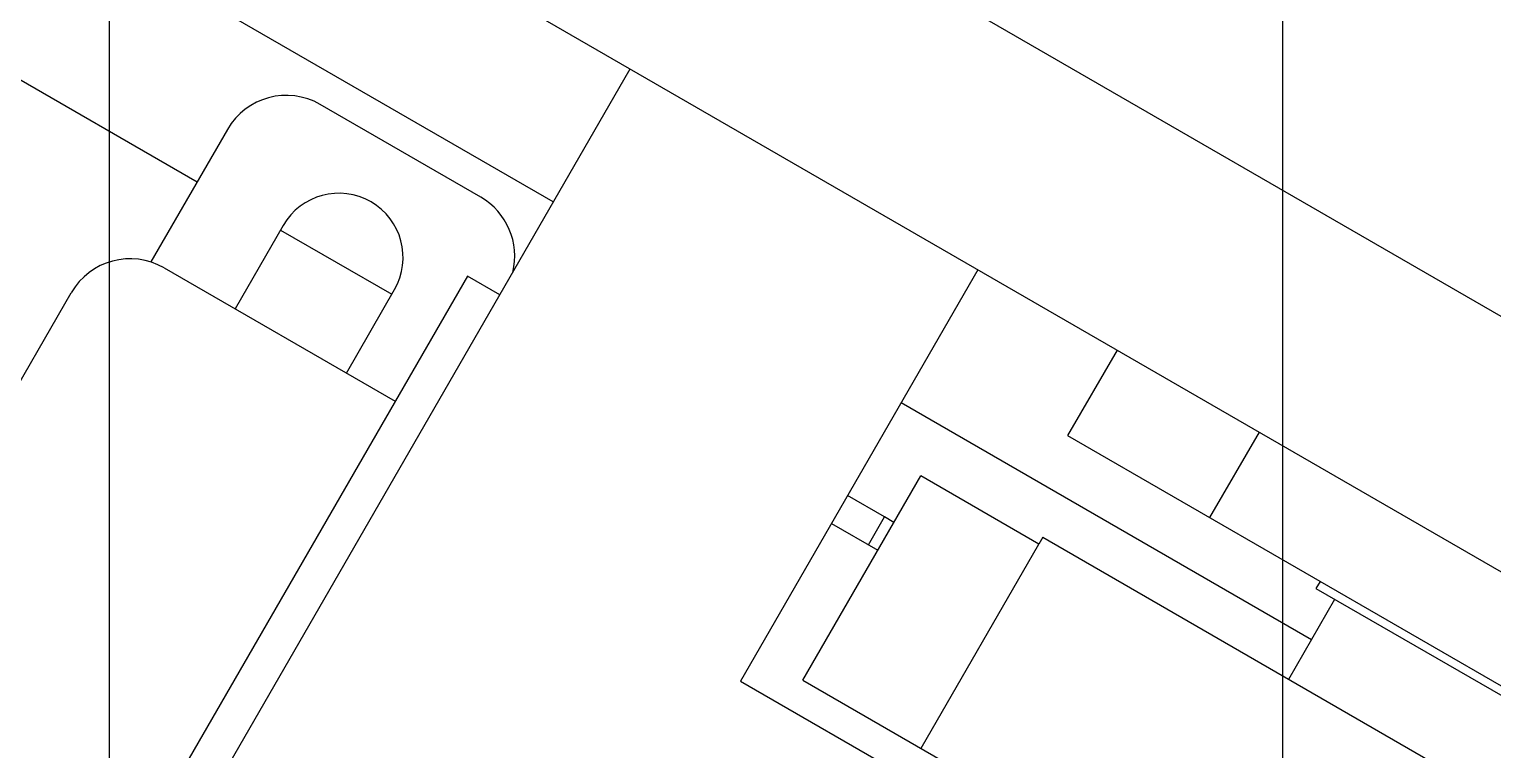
# Model space of a CAD drawing. Header units: metres. Extents: x 0 to 63075, y 0 to 44550.
# Drawn here: x 52174.53 to 52215.58, y 37466.02 to 37486.23 of the extents above; entities that cross this region are included whole.
import ezdxf

# ---------------------------------------------------------------- set-up
doc = ezdxf.new("R2010")
doc.units = ezdxf.units.M
doc.header["$LTSCALE"] = 75
for name, color, linetype in [('AI-Hatch mob', 7, 'Continuous'), ('GSB', 7, 'Continuous'), ('ML6', 1, 'Continuous'), ('SL1', 8, 'Continuous')]:
    doc.layers.add(name, color=color, linetype=linetype)

# ---------------------------------------------------------------- blocks, each defined once
blk = doc.blocks.new('A$C6bae614f')
at = {"layer": 'SL1'}
for p, q in [((361617.88, 24046.63), (361617.9, 24629.31)), ((361836.97, 24629.31), (361836.96, 24046.62)), ((361616.99, 24495.1), (362185.68, 24166.75)), ((361700.79, 24413.57), (361582.15, 24482.08)), ((362206.33, 24202.51), (361758.48, 24461.09)), ((361593.13, 24441.09), (361634.26, 24417.34)), ((361629.79, 24290.6), (361715.14, 24438.43)), ((361687.23, 24414.48), (361657.26, 24431.78)), ((361639.91, 24427.13), (361625.62, 24402.37)), ((361650.35, 24409.21), (361641.35, 24393.62)), ((361649.85, 24408.34), (361670.64, 24396.34)), ((361628.1, 24401.27), (361671.23, 24376.37)), ((361780.1, 24400.93), (361735.74, 24324.11)), ((361684.73, 24399.75), (361517.22, 24109.64)), ((361690.79, 24396.25), (361684.73, 24399.75)), ((361573.45, 24332.02), (361610.75, 24396.62)), ((361662.14, 24381.62), (361671.14, 24397.21)), ((361806.08, 24385.93), (361796.85, 24369.95)), ((361842.38, 24331.82), (361765.74, 24376.07)), ((361832.6, 24370.61), (361823.37, 24354.63)), ((361796.85, 24369.95), (361987.37, 24259.94)), ((361747.4, 24324.3), (361769.4, 24362.41)), ((361791.48, 24349.66), (361769.4, 24362.41)), ((361762.67, 24354.75), (361755.74, 24358.75)), ((361759.67, 24349.55), (361762.67, 24354.75)), ((361764.4, 24353.75), (361762.67, 24354.75)), ((361752.74, 24353.55), (361761.4, 24348.55)), ((361769.48, 24311.56), (361791.48, 24349.66)), ((361792.23, 24350.98), (361791.47, 24349.67)), ((361792.23, 24350.98), (361973.26, 24246.46)), ((361843.99, 24342.73), (361843.23, 24341.41)), ((361843.23, 24341.41), (361939.47, 24285.84)), ((361838.14, 24324.47), (361846.75, 24339.38)), ((361735.74, 24324.11), (361769.52, 24304.61)), ((361747.4, 24324.3), (361831.4, 24275.8))]:
    blk.add_line(p, q, dxfattribs=at)
for centre, radius, start, end in [((361650.91, 24420.78), 12.7, 59.9981, 149.9981), ((361660.74, 24403.21), 12, 329.9981, 149.9981), ((361680.88, 24403.48), 12.7, 346.1289, 59.9981), ((361621.75, 24390.27), 12.7, 59.9981, 149.9981)]:
    blk.add_arc(centre, radius, start, end, dxfattribs=at)
blk = doc.blocks.new('zw$15D4')
at = {"layer": 'ML6', "xscale": 0.2502808837766805, "yscale": 0.2502808837766805, "zscale": 0.2502808837766805}
blk.add_blockref('A$C6bae614f', (-85544.744, -3177.336), dxfattribs=at)

msp = doc.modelspace()

# ---------------------------------------------------------------- hatches: boundary and pattern name
at = {"layer": 'AI-Hatch mob'}
h = msp.add_hatch(dxfattribs=at)
h.set_pattern_fill('ANSI31', color=256, scale=25)
h.set_pattern_definition([(45, (-12666.46, -59.206), (-56.1266, 56.1266), [])])
h.paths.add_polyline_path([(52766.705, 38156.136), (51956.788, 38156.136), (51956.788, 36564.594), (52766.705, 36564.594)])

# ---------------------------------------------------------------- block references
at = {"layer": 'GSB', "xscale": 0.6000000000000068, "yscale": 0.6000000000000068, "zscale": 0.6000000000000068}
msp.add_blockref('zw$15D4', (49200, 35721.635), dxfattribs=at)

doc.saveas('drawing.dxf')
